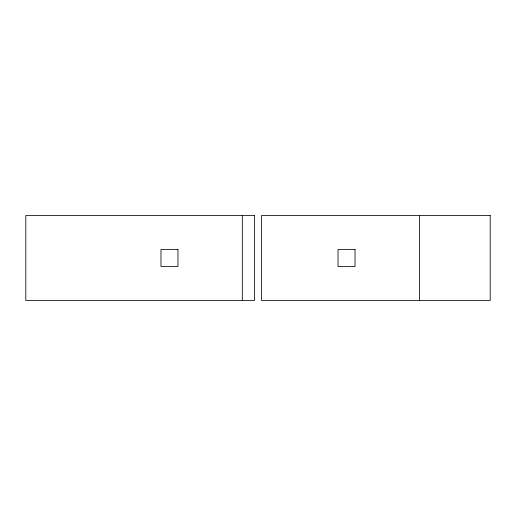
<?xml version="1.0" encoding="UTF-8"?>
<svg xmlns="http://www.w3.org/2000/svg" width="516" height="516" viewBox="0 0 516 516"><rect width="100%" height="100%" fill="white"/><g stroke="black" fill="none" stroke-linecap="round" stroke-linejoin="round"><path stroke-width="0.77" d="M419.379 215.507L419.379 300.493M242.32 215.507L242.32 300.493M254.459 215.507L25.8 215.507L25.8 300.493L254.459 300.493L254.459 215.507M490.2 215.507L261.541 215.507L261.541 300.493L490.2 300.493L490.2 215.507M177.968 249.499L160.973 249.499L160.973 266.501L177.968 266.501L177.968 249.499M355.027 249.499L338.032 249.499L338.032 266.501L355.027 266.501L355.027 249.499"/></g></svg>
